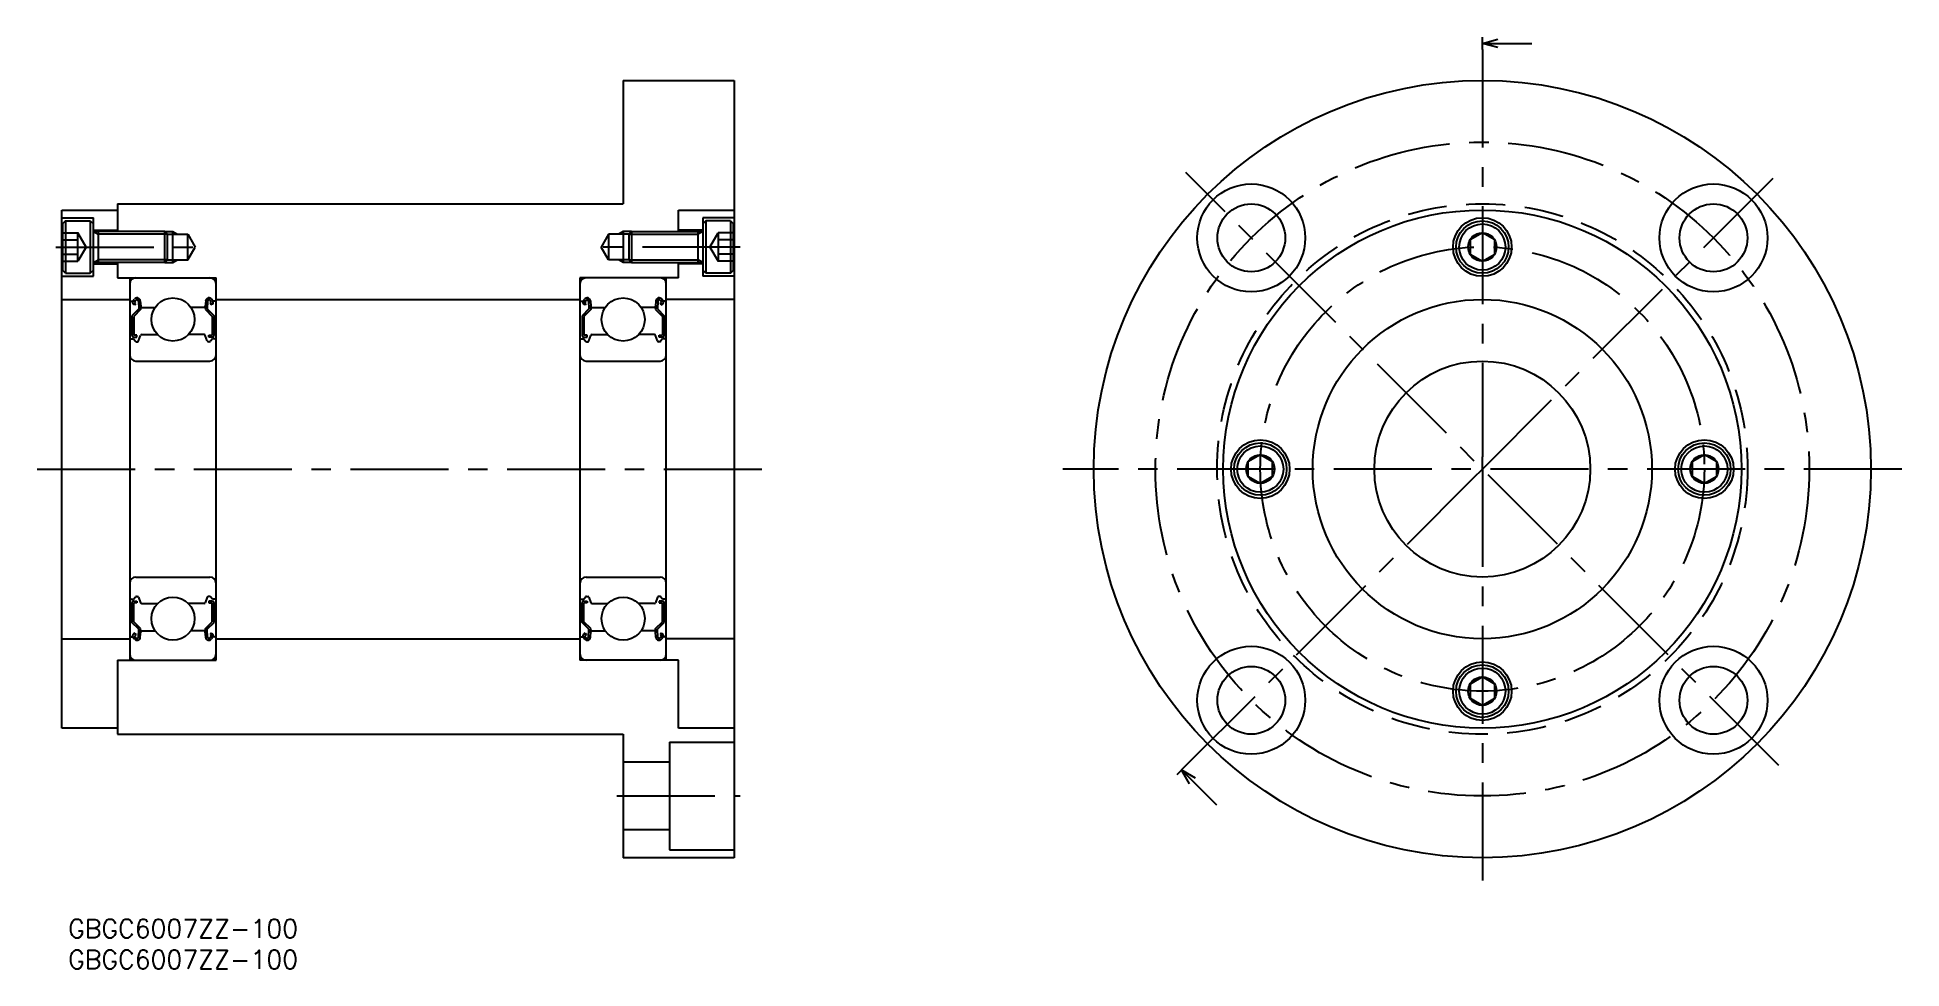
# Model space of a CAD drawing. Extents: x -5 to 297, y -8 to 143.
import ezdxf

# ---------------------------------------------------------------- set-up
doc = ezdxf.new("R2010")
doc.units = 0
doc.header["$LTSCALE"] = 0.5
doc.linetypes.add('CENTER', pattern=[50.8, 31.75, -6.35, 6.35, -6.35])
doc.linetypes.add('DASHED', pattern=[19.05, 12.7, -6.35])
doc.layers.get('0').update_dxf_attribs({"linetype": 'CONTINUOUS'})
for name, color, linetype in [('MSM_CENTER', 1, 'CENTER'), ('MSM_CONTINUOUS', 7, 'CONTINUOUS'), ('MSM_DASHED', 4, 'DASHED'), ('MSM_NARROW', 5, 'CONTINUOUS'), ('MSM_PART_NUMBER', 7, 'CONTINUOUS')]:
    doc.layers.add(name, color=color, linetype=linetype)
doc.styles.get("Standard").update_dxf_attribs({"font": 'txt.shx', "height": 3, "bigfont": 'bigfont.shx'})

# ---------------------------------------------------------------- blocks, each defined once
blk = doc.blocks.new('*U7')
at = {"layer": 'MSM_PART_NUMBER'}
blk.add_text('GBGC6007ZZ-100', height=3, dxfattribs=at).set_placement((0, -3))
blk = doc.blocks.new('*U8')
at = {"layer": 'MSM_PART_NUMBER'}
blk.add_text('GBGC6007ZZ-100', height=3, dxfattribs=at).set_placement((0, -8))
blk = doc.blocks.new('_OPEN30')
at = {"color": 0, "linetype": 'BYBLOCK'}
for p, q in [((-1, 0.27), (0, 0)), ((0, 0), (-1, -0.27)), ((0, 0), (-1, 0))]:
    blk.add_line(p, q, dxfattribs=at)
blk = doc.blocks.new('*U2')
at = {"color": 7, "linetype": 'CONTINUOUS'}
blk.add_lwpolyline([(595.34, 147.9), (600.84, 147.9)], dxfattribs=at)
at = {"color": 7, "linetype": 'CONTINUOUS', "xscale": 2.5, "yscale": 2.5, "zscale": 2.5, "rotation": 180}
blk.add_blockref('_OPEN30', (592.84, 147.9), dxfattribs=at)
blk = doc.blocks.new('*U1')
at = {"color": 7, "linetype": 'CONTINUOUS'}
blk.add_lwpolyline([(595.34, 94.1), (600.84, 94.1)], dxfattribs=at)
at = {"color": 7, "linetype": 'CONTINUOUS', "xscale": 2.5, "yscale": 2.5, "zscale": 2.5, "rotation": 180}
blk.add_blockref('_OPEN30', (592.84, 94.1), dxfattribs=at)

msp = doc.modelspace()

# ---------------------------------------------------------------- linework, layer by layer
at = {"layer": 'MSM_CENTER'}
for p, q in [((229.32, 141), (229.32, 75)), ((277.41, 24.92), (181.24, 121.08)), ((229.32, 73), (277.41, 121.08)), ((-2, 109), (21.59, 109)), ((109, 109), (85.41, 109)), ((-5, 73), (113, 73)), ((297.32, 73), (161.32, 73)), ((229.32, 73), (229.32, 5)), ((181.24, 24.92), (227.91, 71.59)), ((89, 20), (109, 20))]:
    msp.add_line(p, q, dxfattribs=at)
for radius in [53, 36]:
    msp.add_circle((229.32, 73), radius, dxfattribs=at)
at = {"layer": 'MSM_CONTINUOUS'}
for p, q in [((229.32, 141), (229.32, 143)), ((90, 136), (90, 116)), ((90, 136), (108, 136)), ((108, 136), (108, 10)), ((-1, 31), (-1, 115)), ((-1, 115), (8, 115)), ((8, 116), (90, 116)), ((8, 116), (8, 111.5)), ((99, 115), (108, 115)), ((99, 111.5), (99, 115)), ((-1, 113.75), (4.1, 113.75)), ((-0.4, 113.25), (-0.9, 112.75)), ((-0.9, 112.75), (-0.9, 105.25)), ((-0.4, 113.25), (3.6, 113.25)), ((-0.4, 113.25), (-0.4, 104.75)), ((3.6, 113.25), (4.1, 112.75)), ((3.6, 113.25), (3.6, 104.75)), ((4.1, 104.25), (4.1, 113.75)), ((102.9, 113.75), (102.9, 104.25)), ((108, 113.75), (102.9, 113.75)), ((103.4, 113.25), (102.9, 112.75)), ((107.4, 113.25), (103.4, 113.25)), ((103.4, 113.25), (103.4, 104.75)), ((107.4, 113.25), (107.9, 112.75)), ((107.4, 113.25), (107.4, 104.75)), ((107.9, 105.25), (107.9, 112.75)), ((4.1, 111.75), (8, 111.75)), ((15.67, 111.5), (4.1, 111.5)), ((4.85, 111.5), (4.85, 106.5)), ((15.67, 106.5), (15.67, 111.5)), ((16.1, 111.07), (15.67, 111.5)), ((16.1, 111.07), (19.4, 111.07)), ((16.1, 106.93), (16.1, 111.07)), ((17, 106.5), (17, 111.5)), ((19.4, 106.93), (19.4, 111.07)), ((19.4, 111.07), (20.59, 109)), ((19.4, 106.93), (20.59, 109)), ((87.6, 111.07), (86.41, 109)), ((87.6, 106.93), (86.41, 109)), ((90.9, 111.07), (87.6, 111.07)), ((87.6, 111.07), (87.6, 106.93)), ((90, 111.5), (90, 106.5)), ((91.33, 111.5), (90.9, 111.07)), ((90.9, 111.07), (90.9, 106.93)), ((91.33, 111.5), (91.33, 106.5)), ((91.33, 111.5), (102.9, 111.5)), ((102.9, 111.75), (99, 111.75)), ((102.15, 106.5), (102.15, 111.5)), ((229.32, 111.31), (227.32, 110.15)), ((227.32, 110.15), (227.32, 107.85)), ((231.32, 110.15), (229.32, 111.31)), ((231.32, 107.85), (231.32, 110.15)), ((15.67, 106.5), (4.1, 106.5)), ((4.1, 106.25), (8, 106.25)), ((8, 106.5), (8, 104)), ((15.67, 106.5), (16.1, 106.93)), ((16.1, 106.93), (19.4, 106.93)), ((90.9, 106.93), (87.6, 106.93)), ((90.9, 106.93), (91.33, 106.5)), ((91.33, 106.5), (102.9, 106.5)), ((99, 104), (99, 106.5)), ((102.9, 106.25), (99, 106.25)), ((227.32, 107.85), (229.32, 106.69)), ((229.32, 106.69), (231.32, 107.85)), ((-1, 104.25), (4.1, 104.25)), ((-0.4, 104.75), (-0.9, 105.25)), ((-0.4, 104.75), (3.6, 104.75)), ((3.6, 104.75), (4.1, 105.25)), ((8, 104), (24, 104)), ((10, 104), (10, 42)), ((24, 42), (24, 104)), ((83, 104), (83, 42)), ((99, 104), (83, 104)), ((97, 42), (97, 104)), ((103.4, 104.75), (102.9, 105.25)), ((108, 104.25), (102.9, 104.25)), ((107.4, 104.75), (103.4, 104.75)), ((107.4, 104.75), (107.9, 105.25)), ((-1, 100.5), (10, 100.5)), ((10.2, 100.2), (10.5, 100.2)), ((10.5, 100.2), (10.73, 100.53)), ((10.82, 99.61), (10.57, 99.78)), ((10.75, 100.03), (10.98, 100.36)), ((10.99, 99.85), (10.75, 100.03)), ((10.82, 99.61), (10.99, 99.85)), ((11.4, 100.23), (11.44, 98.97)), ((11.69, 100.27), (11.77, 99.38)), ((22.31, 100.27), (22.23, 99.38)), ((22.6, 100.23), (22.56, 98.97)), ((23.01, 99.85), (23.25, 100.03)), ((23.18, 99.61), (23.01, 99.85)), ((23.25, 100.03), (23.02, 100.36)), ((23.18, 99.61), (23.43, 99.78)), ((23.5, 100.2), (23.27, 100.53)), ((23.8, 100.2), (23.5, 100.2)), ((24, 100.5), (83, 100.5)), ((83.2, 100.2), (83.5, 100.2)), ((83.5, 100.2), (83.73, 100.53)), ((83.82, 99.61), (83.57, 99.78)), ((83.75, 100.03), (83.98, 100.36)), ((83.99, 99.85), (83.75, 100.03)), ((83.82, 99.61), (83.99, 99.85)), ((84.4, 100.23), (84.44, 98.97)), ((84.69, 100.27), (84.77, 99.38)), ((95.31, 100.27), (95.23, 99.38)), ((95.6, 100.23), (95.56, 98.97)), ((96.01, 99.85), (96.25, 100.03)), ((96.18, 99.61), (96.01, 99.85)), ((96.25, 100.03), (96.02, 100.36)), ((96.18, 99.61), (96.43, 99.78)), ((96.5, 100.2), (96.27, 100.53)), ((96.8, 100.2), (96.5, 100.2)), ((108, 100.5), (97, 100.5)), ((11.44, 98.97), (10.34, 97.87)), ((10.34, 97.87), (10.34, 94.7)), ((11.74, 98.85), (10.64, 97.75)), ((10.64, 97.75), (10.64, 94.7)), ((11.74, 99.72), (11.74, 98.85)), ((11.97, 99.2), (14.09, 99.2)), ((22.03, 99.2), (19.91, 99.2)), ((22.26, 99.72), (22.26, 98.85)), ((22.26, 98.85), (23.36, 97.75)), ((22.56, 98.97), (23.66, 97.87)), ((23.36, 97.75), (23.36, 94.7)), ((23.66, 97.87), (23.66, 94.7)), ((84.44, 98.97), (83.34, 97.87)), ((83.34, 97.87), (83.34, 94.7)), ((84.74, 98.85), (83.64, 97.75)), ((83.64, 97.75), (83.64, 94.7)), ((84.74, 99.72), (84.74, 98.85)), ((84.97, 99.2), (87.09, 99.2)), ((95.03, 99.2), (92.91, 99.2)), ((95.26, 99.72), (95.26, 98.85)), ((95.26, 98.85), (96.36, 97.75)), ((95.56, 98.97), (96.66, 97.87)), ((96.36, 97.75), (96.36, 94.7)), ((96.66, 97.87), (96.66, 94.7)), ((10.2, 94.1), (10.6, 94.1)), ((10.6, 94.1), (10.92, 93.72)), ((11.16, 94.7), (10.64, 94.7)), ((10.64, 94.4), (11.16, 94.4)), ((11.16, 94.4), (11.16, 94.7)), ((11.43, 93.78), (11.76, 94.67)), ((11.95, 94.8), (14.5, 94.8)), ((22.05, 94.8), (19.5, 94.8)), ((22.57, 93.78), (22.24, 94.67)), ((22.84, 94.7), (23.36, 94.7)), ((22.84, 94.4), (22.84, 94.7)), ((23.36, 94.4), (22.84, 94.4)), ((23.4, 94.1), (23.08, 93.72)), ((23.8, 94.1), (23.4, 94.1)), ((83.2, 94.1), (83.6, 94.1)), ((83.6, 94.1), (83.92, 93.72)), ((84.16, 94.7), (83.64, 94.7)), ((83.64, 94.4), (84.16, 94.4)), ((84.16, 94.4), (84.16, 94.7)), ((84.43, 93.78), (84.76, 94.67)), ((84.95, 94.8), (87.5, 94.8)), ((95.05, 94.8), (92.5, 94.8)), ((95.57, 93.78), (95.24, 94.67)), ((95.84, 94.7), (96.36, 94.7)), ((95.84, 94.4), (95.84, 94.7)), ((96.36, 94.4), (95.84, 94.4)), ((96.4, 94.1), (96.08, 93.72)), ((96.8, 94.1), (96.4, 94.1)), ((11.07, 93.65), (11.25, 93.65)), ((22.93, 93.65), (22.75, 93.65)), ((84.07, 93.65), (84.25, 93.65)), ((95.93, 93.65), (95.75, 93.65)), ((11, 90.5), (23, 90.5)), ((84, 90.5), (96, 90.5)), ((193.32, 75.31), (191.32, 74.15)), ((191.32, 74.15), (191.32, 71.85)), ((195.32, 74.15), (193.32, 75.31)), ((195.32, 71.85), (195.32, 74.15)), ((227.91, 71.59), (229.32, 73)), ((229.32, 73), (229.32, 75)), ((265.32, 75.31), (263.32, 74.15)), ((263.32, 74.15), (263.32, 71.85)), ((267.32, 74.15), (265.32, 75.31)), ((267.32, 71.85), (267.32, 74.15)), ((191.32, 71.85), (193.32, 70.69)), ((193.32, 70.69), (195.32, 71.85)), ((263.32, 71.85), (265.32, 70.69)), ((265.32, 70.69), (267.32, 71.85)), ((11, 55.5), (23, 55.5)), ((84, 55.5), (96, 55.5)), ((10.2, 51.9), (10.6, 51.9)), ((10.6, 51.9), (10.92, 52.28)), ((10.64, 51.6), (11.16, 51.6)), ((11.07, 52.35), (11.25, 52.35)), ((11.16, 51.6), (11.16, 51.3)), ((11.43, 52.22), (11.76, 51.33)), ((22.57, 52.22), (22.24, 51.33)), ((22.93, 52.35), (22.75, 52.35)), ((23.36, 51.6), (22.84, 51.6)), ((22.84, 51.6), (22.84, 51.3)), ((23.4, 51.9), (23.08, 52.28)), ((23.8, 51.9), (23.4, 51.9)), ((83.2, 51.9), (83.6, 51.9)), ((83.6, 51.9), (83.92, 52.28)), ((83.64, 51.6), (84.16, 51.6)), ((84.07, 52.35), (84.25, 52.35)), ((84.16, 51.6), (84.16, 51.3)), ((84.43, 52.22), (84.76, 51.33)), ((95.57, 52.22), (95.24, 51.33)), ((95.93, 52.35), (95.75, 52.35)), ((96.36, 51.6), (95.84, 51.6)), ((95.84, 51.6), (95.84, 51.3)), ((96.4, 51.9), (96.08, 52.28)), ((96.8, 51.9), (96.4, 51.9)), ((10.34, 48.13), (10.34, 51.3)), ((10.64, 48.25), (10.64, 51.3)), ((11.16, 51.3), (10.64, 51.3)), ((11.95, 51.2), (14.5, 51.2)), ((22.05, 51.2), (19.5, 51.2)), ((22.84, 51.3), (23.36, 51.3)), ((23.36, 48.25), (23.36, 51.3)), ((23.66, 48.13), (23.66, 51.3)), ((83.34, 48.13), (83.34, 51.3)), ((83.64, 48.25), (83.64, 51.3)), ((84.16, 51.3), (83.64, 51.3)), ((84.95, 51.2), (87.5, 51.2)), ((95.05, 51.2), (92.5, 51.2)), ((95.84, 51.3), (96.36, 51.3)), ((96.36, 48.25), (96.36, 51.3)), ((96.66, 48.13), (96.66, 51.3)), ((-1, 45.5), (10, 45.5)), ((10.2, 45.8), (10.5, 45.8)), ((11.44, 47.03), (10.34, 48.13)), ((10.5, 45.8), (10.73, 45.47)), ((10.82, 46.39), (10.57, 46.22)), ((11.74, 47.15), (10.64, 48.25)), ((10.99, 46.15), (10.75, 45.97)), ((10.75, 45.97), (10.98, 45.64)), ((10.82, 46.39), (10.99, 46.15)), ((11.4, 45.77), (11.44, 47.03)), ((11.69, 45.73), (11.77, 46.62)), ((11.74, 46.28), (11.74, 47.15)), ((11.97, 46.8), (14.09, 46.8)), ((22.03, 46.8), (19.91, 46.8)), ((22.31, 45.73), (22.23, 46.62)), ((22.26, 47.15), (23.36, 48.25)), ((22.26, 46.28), (22.26, 47.15)), ((22.56, 47.03), (23.66, 48.13)), ((22.6, 45.77), (22.56, 47.03)), ((23.18, 46.39), (23.01, 46.15)), ((23.01, 46.15), (23.25, 45.97)), ((23.25, 45.97), (23.02, 45.64)), ((23.18, 46.39), (23.43, 46.22)), ((23.5, 45.8), (23.27, 45.47)), ((23.8, 45.8), (23.5, 45.8)), ((24, 45.5), (83, 45.5)), ((83.2, 45.8), (83.5, 45.8)), ((84.44, 47.03), (83.34, 48.13)), ((83.5, 45.8), (83.73, 45.47)), ((83.82, 46.39), (83.57, 46.22)), ((84.74, 47.15), (83.64, 48.25)), ((83.99, 46.15), (83.75, 45.97)), ((83.75, 45.97), (83.98, 45.64)), ((83.82, 46.39), (83.99, 46.15)), ((84.4, 45.77), (84.44, 47.03)), ((84.69, 45.73), (84.77, 46.62)), ((84.74, 46.28), (84.74, 47.15)), ((84.97, 46.8), (87.09, 46.8)), ((95.03, 46.8), (92.91, 46.8)), ((95.31, 45.73), (95.23, 46.62)), ((95.26, 47.15), (96.36, 48.25)), ((95.26, 46.28), (95.26, 47.15)), ((95.56, 47.03), (96.66, 48.13)), ((95.6, 45.77), (95.56, 47.03)), ((96.18, 46.39), (96.01, 46.15)), ((96.01, 46.15), (96.25, 45.97)), ((96.25, 45.97), (96.02, 45.64)), ((96.18, 46.39), (96.43, 46.22)), ((96.5, 45.8), (96.27, 45.47)), ((96.8, 45.8), (96.5, 45.8)), ((108, 45.5), (97, 45.5)), ((8, 42), (24, 42)), ((8, 42), (8, 30)), ((99, 42), (83, 42)), ((99, 31), (99, 42)), ((229.32, 39.31), (227.32, 38.15)), ((231.32, 38.15), (229.32, 39.31)), ((227.32, 38.15), (227.32, 35.85)), ((231.32, 35.85), (231.32, 38.15)), ((227.32, 35.85), (229.32, 34.69)), ((229.32, 34.69), (231.32, 35.85)), ((8, 31), (-1, 31)), ((108, 31), (99, 31)), ((8, 30), (90, 30)), ((90, 30), (90, 10)), ((97.5, 28.75), (97.5, 11.25)), ((97.5, 28.75), (108, 28.75)), ((97.5, 25.5), (90, 25.5)), ((179.82, 23.5), (181.24, 24.92)), ((97.5, 14.5), (90, 14.5)), ((108, 10), (90, 10)), ((97.5, 11.25), (108, 11.25))]:
    msp.add_line(p, q, dxfattribs=at)
for centre, radius in [((229.32, 73), 63), ((191.85, 110.48), 8.75), ((266.8, 110.48), 8.75), ((191.85, 110.48), 5.5), ((229.32, 73), 42), ((266.8, 110.48), 5.5), ((229.32, 109), 4.75), ((229.32, 109), 4.25), ((229.32, 109), 3.75), ((229.32, 109), 2.31), ((17, 97.25), 3.5), ((90, 97.25), 3.5), ((229.32, 73), 27.5), ((229.32, 73), 17.5), ((193.32, 73), 4.75), ((193.32, 73), 4.25), ((193.32, 73), 3.75), ((265.32, 73), 4.75), ((265.32, 73), 4.25), ((265.32, 73), 3.75), ((193.32, 73), 2.31), ((265.32, 73), 2.31), ((17, 48.75), 3.5), ((90, 48.75), 3.5), ((191.85, 35.52), 8.75), ((266.8, 35.52), 8.75), ((191.85, 35.52), 5.5), ((229.32, 37), 4.75), ((229.32, 37), 4.25), ((229.32, 37), 3.75), ((229.32, 37), 2.31), ((266.8, 35.52), 5.5)]:
    msp.add_circle(centre, radius, dxfattribs=at)
for centre, radius, start, end in [((11, 103), 1, 90, 180), ((23, 103), 1, 0, 90), ((84, 103), 1, 90, 180), ((96, 103), 1, 0, 90), ((10.2, 100.4), 0.2, 180, 270), ((10.75, 100.03), 0.3, 144.9356, 235.0377), ((11.17, 100.23), 0.53, 5.0651, 144.9356), ((11.17, 100.22), 0.23, 2.1311, 144.9356), ((22.83, 100.23), 0.53, 35.0644, 174.9349), ((22.83, 100.22), 0.23, 35.0644, 177.8689), ((23.25, 100.03), 0.3, 304.9623, 35.0644), ((23.8, 100.4), 0.2, 270, 0), ((83.2, 100.4), 0.2, 180, 270), ((83.75, 100.03), 0.3, 144.9356, 235.0377), ((84.17, 100.23), 0.53, 5.0651, 144.9356), ((84.17, 100.22), 0.23, 2.1311, 144.9356), ((95.83, 100.23), 0.53, 35.0644, 174.9349), ((95.83, 100.22), 0.23, 35.0644, 177.8689), ((96.25, 100.03), 0.3, 304.9623, 35.0644), ((96.8, 100.4), 0.2, 270, 0), ((11.97, 99.4), 0.2, 185.0651, 270), ((22.03, 99.4), 0.2, 270, 354.9349), ((84.97, 99.4), 0.2, 185.0651, 270), ((95.03, 99.4), 0.2, 270, 354.9349), ((10.2, 93.9), 0.2, 90, 180), ((10.64, 94.7), 0.3, 180, 270), ((11.07, 93.85), 0.2, 219.9991, 270), ((11.25, 93.85), 0.2, 270, 339.9703), ((11.95, 94.6), 0.2, 90, 159.9703), ((22.05, 94.6), 0.2, 20.0297, 90), ((22.75, 93.85), 0.2, 200.0297, 270), ((22.93, 93.85), 0.2, 270, 320.0009), ((23.36, 94.7), 0.3, 270, 0), ((23.8, 93.9), 0.2, 0, 90), ((83.2, 93.9), 0.2, 90, 180), ((83.64, 94.7), 0.3, 180, 270), ((84.07, 93.85), 0.2, 219.9991, 270), ((84.25, 93.85), 0.2, 270, 339.9703), ((84.95, 94.6), 0.2, 90, 159.9703), ((95.05, 94.6), 0.2, 20.0297, 90), ((95.75, 93.85), 0.2, 200.0297, 270), ((95.93, 93.85), 0.2, 270, 320.0009), ((96.36, 94.7), 0.3, 270, 0), ((96.8, 93.9), 0.2, 0, 90), ((11, 91.5), 1, 180, 270), ((23, 91.5), 1, 270, 0), ((84, 91.5), 1, 180, 270), ((96, 91.5), 1, 270, 0), ((11, 54.5), 1, 90, 180), ((23, 54.5), 1, 0, 90), ((84, 54.5), 1, 90, 180), ((96, 54.5), 1, 0, 90), ((10.2, 52.1), 0.2, 180, 270), ((10.64, 51.3), 0.3, 90, 180), ((11.07, 52.15), 0.2, 90, 140.0009), ((11.25, 52.15), 0.2, 20.0297, 90), ((22.75, 52.15), 0.2, 90, 159.9703), ((22.93, 52.15), 0.2, 39.9991, 90), ((23.36, 51.3), 0.3, 0, 90), ((23.8, 52.1), 0.2, 270, 0), ((83.2, 52.1), 0.2, 180, 270), ((83.64, 51.3), 0.3, 90, 180), ((84.07, 52.15), 0.2, 90, 140.0009), ((84.25, 52.15), 0.2, 20.0297, 90), ((95.75, 52.15), 0.2, 90, 159.9703), ((95.93, 52.15), 0.2, 39.9991, 90), ((96.36, 51.3), 0.3, 0, 90), ((96.8, 52.1), 0.2, 270, 0), ((11.95, 51.4), 0.2, 200.0297, 270), ((22.05, 51.4), 0.2, 270, 339.9703), ((84.95, 51.4), 0.2, 200.0297, 270), ((95.05, 51.4), 0.2, 270, 339.9703), ((10.2, 45.6), 0.2, 90, 180), ((10.75, 45.97), 0.3, 124.9623, 215.0644), ((11.17, 45.77), 0.53, 215.0644, 354.9349), ((11.17, 45.78), 0.23, 215.0644, 357.8689), ((11.97, 46.6), 0.2, 90, 174.9349), ((22.03, 46.6), 0.2, 5.0651, 90), ((22.83, 45.77), 0.53, 185.0651, 324.9356), ((22.83, 45.78), 0.23, 182.1311, 324.9356), ((23.25, 45.97), 0.3, 324.9356, 55.0377), ((23.8, 45.6), 0.2, 0, 90), ((83.2, 45.6), 0.2, 90, 180), ((83.75, 45.97), 0.3, 124.9623, 215.0644), ((84.17, 45.77), 0.53, 215.0644, 354.9349), ((84.17, 45.78), 0.23, 215.0644, 357.8689), ((84.97, 46.6), 0.2, 90, 174.9349), ((95.03, 46.6), 0.2, 5.0651, 90), ((95.83, 45.77), 0.53, 185.0651, 324.9356), ((95.83, 45.78), 0.23, 182.1311, 324.9356), ((96.25, 45.97), 0.3, 324.9356, 55.0377), ((96.8, 45.6), 0.2, 0, 90), ((11, 43), 1, 180, 270), ((23, 43), 1, 270, 0), ((84, 43), 1, 180, 270), ((96, 43), 1, 270, 0)]:
    msp.add_arc(centre, radius, start, end, dxfattribs=at)
at = {"layer": 'MSM_DASHED'}
for p, q in [((-0.9, 111.31), (1.6, 111.31)), ((-0.9, 110.15), (1.6, 110.15)), ((2.93, 109), (1.6, 111.31)), ((1.6, 106.69), (1.6, 111.31)), ((2.93, 109), (1.6, 106.69)), ((104.07, 109), (105.4, 111.31)), ((104.07, 109), (105.4, 106.69)), ((107.9, 111.31), (105.4, 111.31)), ((105.4, 111.31), (105.4, 106.69)), ((107.9, 110.15), (105.4, 110.15)), ((-0.9, 107.85), (1.6, 107.85)), ((-0.9, 106.69), (1.6, 106.69)), ((107.9, 107.85), (105.4, 107.85)), ((107.9, 106.69), (105.4, 106.69))]:
    msp.add_line(p, q, dxfattribs=at)
msp.add_circle((229.32, 73), 43, dxfattribs=at)
at = {"layer": 'MSM_NARROW'}
for p, q in [((4.1, 111.5), (4.85, 111.07)), ((16.1, 111.07), (4.85, 111.07)), ((15.67, 111.5), (17, 111.5)), ((17, 111.5), (17.75, 111.07)), ((90, 111.5), (89.25, 111.07)), ((91.33, 111.5), (90, 111.5)), ((90.9, 111.07), (102.15, 111.07)), ((102.9, 111.5), (102.15, 111.07)), ((4.1, 106.5), (4.85, 106.93)), ((16.1, 106.93), (4.85, 106.93)), ((15.67, 106.5), (17, 106.5)), ((17, 106.5), (17.75, 106.93)), ((90, 106.5), (89.25, 106.93)), ((91.33, 106.5), (90, 106.5)), ((90.9, 106.93), (102.15, 106.93)), ((102.9, 106.5), (102.15, 106.93))]:
    msp.add_line(p, q, dxfattribs=at)

# ---------------------------------------------------------------- block references
at = {"layer": 'MSM_CONTINUOUS'}
for name, p in [('*U2', (-363.52, -5.9)), ('*U7', (0, 0)), ('*U8', (0, 0))]:
    msp.add_blockref(name, p, dxfattribs=at)
at = {"layer": 'MSM_CONTINUOUS', "rotation": 315}
msp.add_blockref('*U1', (-305.21, 376.88), dxfattribs=at)

doc.saveas('drawing.dxf')
